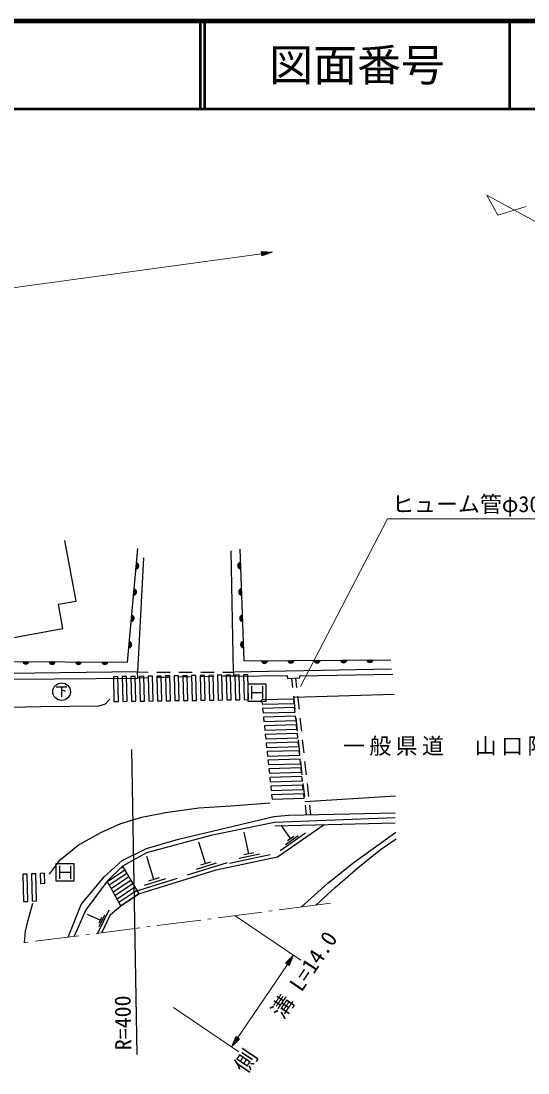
# Model space of a CAD drawing. Units: millimetres, scale not verified. Extents: x 40000 to 680000, y 20000 to 380000.
# Drawn here: x 488359 to 546090, y 260189 to 380000 of the extents above; entities that cross this region are included whole.
import ezdxf
from ezdxf.enums import TextEntityAlignment as Align

# ---------------------------------------------------------------- set-up
doc = ezdxf.new("R2010")
doc.units = ezdxf.units.MM
doc.header["$LTSCALE"] = 1000
for name, color, linetype, lineweight in [('M-BGD', 7, 'Continuous', 25), ('M-BGD-EXST', 7, 'Continuous', 25), ('M-BGD-HTXT', 7, 'Continuous', 13), ('M-BMK-SRVR', 3, 'Continuous', 25), ('M-STR-HTXT', 7, 'Continuous', 13), ('M-STR-STRC', 7, 'Continuous', 25), ('M-STR-STRD', 7, 'Continuous', 25), ('M-TTL', 2, 'Continuous', 140), ('M-TTL-LINE', 7, 'Continuous', 50)]:
    doc.layers.add(name, color=color, linetype=linetype, lineweight=lineweight)
doc.layers.add('M-TTL-TXT', color=7, linetype='Continuous')
doc.styles.add('ＭＳ ゴシック', font='')
doc.styles.get('ＭＳ ゴシック').set_extended_font_data('MS Gothic')

msp = doc.modelspace()

# ---------------------------------------------------------------- linework, layer by layer
at = {"layer": 'M-BGD'}
for p, q in [((501625, 305859), (502843, 305857)), ((503843, 305856), (505343, 305853)), ((506343, 305852), (507843, 305849)), ((508843, 305848), (510343, 305845)), ((511343, 305844), (512562, 305842)), ((502849, 305192), (501642, 305167)), ((505348, 305245), (503849, 305214)), ((507848, 305298), (506348, 305266)), ((510347, 305351), (508847, 305319)), ((512553, 305398), (511347, 305372)), ((519170, 305160), (519284, 304096)), ((519633, 305160), (519747, 304096)), ((519392, 303102), (519552, 301610)), ((519855, 303102), (520015, 301610)), ((519659, 300616), (519820, 299125)), ((520122, 300616), (520283, 299125)), ((519927, 298130), (520088, 296639)), ((520390, 298130), (520551, 296639)), ((520195, 295645), (520356, 294153)), ((520658, 295645), (520819, 294153)), ((520463, 293159), (520623, 291668)), ((520926, 293159), (521086, 291668)), ((520730, 290673), (520845, 289609)), ((521193, 290673), (521308, 289609)), ((514291, 285159), (513776, 287618)), ((517276, 288335), (530966, 288672)), ((519056, 286879), (517991, 288424)), ((509363, 284035), (508602, 286464)), ((520770, 287492), (517874, 285495)), ((519913, 287186), (518465, 286187)), ((519418, 287129), (518694, 286630)), ((514867, 285279), (513714, 285038)), ((503495, 282240), (502681, 284834)), ((511831, 284141), (507276, 282713)), ((510597, 284088), (508320, 283374)), ((509933, 284213), (508794, 283856)), ((516725, 285026), (512113, 284062)), ((515508, 285093), (513202, 284610)), ((500194, 283294), (498194, 281967)), ((500422, 282906), (498414, 281573)), ((499965, 283683), (499639, 283466)), ((500651, 282517), (498634, 281179)), ((500879, 282129), (498854, 280785)), ((501108, 281741), (499074, 280390)), ((506130, 282354), (501266, 280829)), ((504812, 282297), (502380, 281535)), ((504103, 282431), (502887, 282050)), ((501336, 281352), (499294, 279996)), ((501565, 280964), (499514, 279602)), ((497359, 277575), (495945, 278254)), ((498349, 278731), (497077, 276080)), ((497854, 278153), (497218, 276827)), ((497519, 277906), (497200, 277244))]:
    msp.add_line(p, q, dxfattribs=at)
for points in [[(464267, 316531), (465154, 306658), (471120, 307191), (486319, 307067), (500488, 306996), (501660, 319922)], [(484983, 318950), (486705, 309628), (493116, 310813), (492608, 313567), (494619, 313938), (493346, 320827)], [(502299, 318857), (501625, 305859), (472363, 305504), (468350, 305451), (464409, 305025), (463627, 316460)], [(530566, 306197), (512562, 305842), (512278, 319656)], [(513272, 319833), (513734, 307120), (530460, 307262)], [(464409, 305025), (464480, 304341), (468404, 304892), (501642, 305167), (501625, 305859)], [(512562, 305842), (512553, 305398), (518679, 305467), (518688, 305123), (520106, 305179), (520117, 305433), (530691, 305602)], [(493723, 275665), (495224, 279386), (497816, 282511), (499876, 284393), (502663, 285769), (506286, 286834), (517134, 289418), (518803, 289560), (530966, 289799)], [(530966, 289231), (517241, 288734), (509979, 287251), (502646, 285263), (499929, 283745), (498153, 282040), (495739, 278782), (494428, 275756)], [(497558, 276159), (498562, 278249), (499734, 279208), (501793, 280575), (510600, 283336), (517560, 284792), (522898, 288473)], [(520262, 279081), (523295, 281800), (526314, 284197), (528480, 285760), (531037, 287607)], [(521916, 279294), (524130, 281321), (526722, 283558), (529315, 285653), (531072, 286843)]]:
    msp.add_lwpolyline(points, dxfattribs=at)
for points in [[(512710, 305512), (512781, 302689), (513281, 302696), (513210, 305519)], [(513698, 305526), (513769, 302703), (514269, 302710), (514198, 305533)], [(498875, 305320), (498946, 302497), (499446, 302504), (499375, 305327)], [(499863, 305334), (499934, 302511), (500434, 302518), (500363, 305341)], [(500851, 305348), (500922, 302524), (501422, 302531), (501351, 305354)], [(501839, 305361), (501910, 302538), (502410, 302545), (502339, 305368)], [(502828, 305375), (502899, 302552), (503399, 302559), (503328, 305382)], [(503816, 305389), (503887, 302566), (504387, 302573), (504316, 305396)], [(504804, 305402), (504875, 302579), (505375, 302586), (505304, 305409)], [(505792, 305416), (505863, 302593), (506363, 302600), (506292, 305423)], [(506780, 305430), (506851, 302607), (507351, 302614), (507280, 305437)], [(507769, 305444), (507840, 302621), (508340, 302628), (508269, 305451)], [(508757, 305457), (508828, 302634), (509328, 302641), (509257, 305464)], [(509745, 305471), (509816, 302648), (510316, 302655), (510245, 305478)], [(510733, 305485), (510804, 302662), (511304, 302669), (511233, 305492)], [(511721, 305499), (511793, 302676), (512292, 302682), (512221, 305506)], [(515813, 302176), (519471, 302282), (519418, 302781), (515760, 302674)], [(515916, 301195), (519574, 301301), (519521, 301800), (515864, 301693)], [(516020, 300213), (519677, 300320), (519625, 300818), (515967, 300712)], [(516123, 299232), (519781, 299339), (519728, 299837), (516071, 299731)], [(516226, 298251), (519884, 298357), (519832, 298856), (516174, 298749)], [(516330, 297269), (519987, 297376), (519935, 297875), (516277, 297768)], [(516433, 296288), (520091, 296395), (520038, 296893), (516381, 296787)], [(516537, 295307), (520194, 295413), (520142, 295912), (516484, 295806)], [(516640, 294326), (520298, 294432), (520245, 294931), (516587, 294824)], [(516743, 293344), (520401, 293451), (520348, 293950), (516691, 293843)], [(516847, 292363), (520504, 292470), (520452, 292968), (516794, 292862)], [(516950, 291382), (520608, 291488), (520555, 291987), (516897, 291881)], [(489151, 279729), (489054, 282845), (488554, 282823), (488652, 279708)], [(490137, 279782), (490040, 282887), (489541, 282866), (489638, 279760)], [(490563, 281772), (491062, 281794), (491027, 282930), (490527, 282908)], [(501793, 280575), (499734, 279208), (498153, 282040), (499929, 283745)]]:
    msp.add_lwpolyline(points, close=True, dxfattribs=at)
for centre, radius, start, end in [((501427, 317945), 354, 273.61717, 76.02235), ((501427, 317945), 283, 275.84121, 73.79831), ((501427, 317945), 212, 279.58754, 70.05199), ((501427, 317945), 142, 287.29927, 62.34026), ((501427, 317945), 100, 297.61693, 52.0226), ((513394, 317976), 354, 100.87707, 263.28225), ((513394, 317976), 283, 103.10111, 261.05821), ((513394, 317976), 212, 106.84744, 257.31188), ((513394, 317976), 142, 114.55916, 249.60015), ((513394, 317976), 100, 124.87683, 239.28249), ((501156, 314958), 354, 273.61717, 76.02235), ((501156, 314958), 283, 275.84121, 73.79831), ((501156, 314958), 212, 279.58754, 70.05199), ((513503, 314978), 354, 100.87707, 263.28225), ((513503, 314978), 283, 103.10111, 261.05821), ((513503, 314978), 212, 106.84744, 257.31188), ((513503, 314978), 142, 114.55916, 249.60015), ((501156, 314958), 142, 287.29927, 62.34026), ((501156, 314958), 100, 297.61693, 52.0226), ((513503, 314978), 100, 124.87683, 239.28249), ((500885, 311970), 354, 273.61717, 76.02235), ((500885, 311970), 283, 275.84121, 73.79831), ((500885, 311970), 212, 279.58754, 70.05199), ((500885, 311970), 142, 287.29927, 62.34026), ((500885, 311970), 100, 297.61693, 52.0226), ((513612, 311980), 354, 100.87707, 263.28225), ((513612, 311980), 283, 103.10111, 261.05821), ((513612, 311980), 212, 106.84744, 257.31188), ((513612, 311980), 142, 114.55916, 249.60015), ((513612, 311980), 100, 124.87683, 239.28249), ((500614, 308982), 354, 273.61717, 76.02235), ((500614, 308982), 283, 275.84121, 73.79831), ((500614, 308982), 212, 279.58754, 70.05199), ((513721, 308981), 354, 100.87707, 263.28225), ((513721, 308981), 283, 103.10111, 261.05821), ((513721, 308981), 212, 106.84744, 257.31188), ((500614, 308982), 142, 287.29927, 62.34026), ((500614, 308982), 100, 297.61693, 52.0226), ((513721, 308981), 142, 114.55916, 249.60015), ((513721, 308981), 100, 124.87683, 239.28249), ((488904, 307108), 354, 188.51022, 350.91539), ((488904, 307108), 283, 190.73426, 348.69136), ((488904, 307108), 212, 194.48058, 344.94503), ((488904, 307108), 142, 202.19231, 337.2333), ((488904, 307108), 100, 212.50997, 326.91564), ((491904, 307093), 354, 188.51022, 350.91539), ((491904, 307093), 283, 190.73426, 348.69136), ((491904, 307093), 212, 194.48058, 344.94503), ((491904, 307093), 142, 202.19231, 337.2333), ((491904, 307093), 100, 212.50997, 326.91564), ((494904, 307078), 354, 188.51022, 350.91539), ((494904, 307078), 283, 190.73426, 348.69136), ((494904, 307078), 212, 194.48058, 344.94503), ((494904, 307078), 142, 202.19231, 337.2333), ((494904, 307078), 100, 212.50997, 326.91564), ((497904, 307063), 354, 188.51022, 350.91539), ((497904, 307063), 283, 190.73426, 348.69136), ((497904, 307063), 212, 194.48058, 344.94503), ((497904, 307063), 142, 202.19231, 337.2333), ((497904, 307063), 100, 212.50997, 326.91564), ((516097, 307194), 354, 189.28399, 351.68917), ((516097, 307194), 283, 191.50803, 349.46513), ((516097, 307194), 212, 195.25435, 345.7188), ((516097, 307194), 142, 202.96608, 338.00707), ((516097, 307194), 100, 213.28374, 327.68941), ((519097, 307220), 354, 189.28399, 351.68917), ((519097, 307220), 283, 191.50803, 349.46513), ((519097, 307220), 212, 195.25435, 345.7188), ((519097, 307220), 142, 202.96608, 338.00707), ((519097, 307220), 100, 213.28374, 327.68941), ((522096, 307245), 354, 189.28399, 351.68917), ((522096, 307245), 283, 191.50803, 349.46513), ((522096, 307245), 212, 195.25435, 345.7188), ((522096, 307245), 142, 202.96608, 338.00707), ((522096, 307245), 100, 213.28374, 327.68941), ((525096, 307271), 354, 189.28399, 351.68917), ((525096, 307271), 283, 191.50803, 349.46513), ((525096, 307271), 212, 195.25435, 345.7188), ((525096, 307271), 142, 202.96608, 338.00707), ((525096, 307271), 100, 213.28374, 327.68941), ((528096, 307296), 354, 189.28399, 351.68917), ((528096, 307296), 283, 191.50803, 349.46513), ((528096, 307296), 212, 195.25435, 345.7188), ((528096, 307296), 142, 202.96608, 338.00707), ((528096, 307296), 100, 213.28374, 327.68941)]:
    msp.add_arc(centre, radius, start, end, dxfattribs=at)
at = {"layer": 'M-BGD-EXST'}
for p, q in [((492378, 304163), (493578, 304163)), ((492978, 304163), (492978, 303013)), ((492978, 303863), (493378, 303663))]:
    msp.add_line(p, q, dxfattribs=at)
msp.add_circle((492978, 303613), 1000, dxfattribs=at)
at = {"layer": 'M-BGD-HTXT'}
for p, q in [((541423, 360173), (542662, 357889)), ((563348, 348160), (541423, 360173)), ((542662, 357889), (545873, 358862)), ((517753, 278758), (523597, 279510)), ((510810, 277864), (515769, 278503)), ((516563, 278605), (516959, 278656)), ((502677, 276818), (503074, 276869)), ((503867, 276971), (508827, 277609)), ((509620, 277711), (510017, 277762)), ((489982, 275184), (494941, 275822)), ((495734, 275924), (496131, 275975)), ((496925, 276077), (501884, 276716)), ((488792, 275031), (489188, 275082))]:
    msp.add_line(p, q, dxfattribs=at)
at = {"layer": 'M-BMK-SRVR'}
msp.add_line((500925, 297016), (501552, 262304), dxfattribs=at)
at = {"layer": 'M-STR-HTXT'}
for p, q in [((297174, 323505), (515758, 353499)), ((516996, 353669), (515724, 353746)), ((515724, 353746), (515792, 353251)), ((515978, 353731), (515731, 353697)), ((515738, 353647), (516233, 353715)), ((516487, 353700), (515744, 353598)), ((515751, 353548), (516742, 353684)), ((516996, 353669), (515758, 353499)), ((515765, 353449), (516756, 353585)), ((516515, 353502), (515772, 353400)), ((516996, 353669), (515792, 353251)), ((515778, 353350), (516274, 353418)), ((516033, 353334), (515785, 353300)), ((520191, 304192), (530094, 323316)), ((530094, 323316), (561544, 323316)), ((512762, 278069), (520219, 273031)), ((519390, 273590), (518483, 272695)), ((519028, 273232), (518608, 272611)), ((518649, 272583), (519209, 273411)), ((519390, 273590), (518691, 272555)), ((518732, 272527), (519292, 273355)), ((519390, 273590), (518898, 272415)), ((512344, 263162), (518691, 272555)), ((518483, 272695), (518898, 272415)), ((518665, 272874), (518525, 272667)), ((518566, 272639), (518846, 273053)), ((519193, 273120), (518773, 272499)), ((518815, 272471), (519095, 272885)), ((518996, 272650), (518856, 272443)), ((505716, 267641), (513173, 262603)), ((512344, 263162), (512837, 264338)), ((512344, 263162), (513044, 264198)), ((512344, 263162), (513251, 264058)), ((513003, 264226), (512443, 263398)), ((513086, 264170), (512526, 263342)), ((512542, 263633), (512961, 264254)), ((512920, 264282), (512640, 263868)), ((512707, 263521), (513127, 264142)), ((512739, 264103), (512879, 264310)), ((513251, 264058), (512837, 264338)), ((513169, 264114), (512889, 263700)), ((513070, 263879), (513210, 264086))]:
    msp.add_line(p, q, dxfattribs=at)
at = {"layer": 'M-STR-STRC'}
for p, q in [((514234, 302507), (514234, 304507)), ((514234, 304507), (516234, 304507)), ((516234, 304507), (516234, 302507)), ((514609, 304257), (514609, 302757)), ((514609, 303507), (515859, 303507)), ((515859, 304257), (515859, 302757)), ((516234, 302507), (514234, 302507)), ((492354, 282042), (492354, 284042)), ((492354, 284042), (494354, 284042)), ((494354, 284042), (494354, 282042)), ((492729, 283792), (492729, 282292)), ((492729, 283042), (493979, 283042)), ((493979, 283792), (493979, 282292)), ((494354, 282042), (492354, 282042))]:
    msp.add_line(p, q, dxfattribs=at)
at = {"layer": 'M-STR-STRD'}
for p, q in [((519418, 302994), (530870, 303340)), ((520661, 291107), (531013, 291764))]:
    msp.add_line(p, q, dxfattribs=at)
for points in [[(465459, 301396), (490654, 301929), (497223, 302000), (497987, 302213), (498484, 302745)], [(491613, 282850), (492838, 284502), (494880, 286117), (497437, 287582), (499727, 288612), (502106, 289340), (504805, 289837), (508605, 290379), (512245, 290627), (516701, 290947)], [(488760, 275027), (488861, 276369), (489233, 277861), (489713, 279512)]]:
    msp.add_lwpolyline(points, dxfattribs=at)
at = {"layer": 'M-TTL'}
msp.add_line((680000, 380000), (40000, 380000), dxfattribs=at)
at = {"layer": 'M-TTL-LINE'}
for p, q in [((508747, 380000), (508747, 370000)), ((509247, 380000), (509247, 370000)), ((543997, 380000), (543997, 370000)), ((40000, 370000), (680000, 370000))]:
    msp.add_line(p, q, dxfattribs=at)

# ---------------------------------------------------------------- texts
at = {"layer": 'M-BGD', "insert": (544528, 296316), "char_height": 1833, "attachment_point": 8, "style": 'ＭＳ ゴシック'}
msp.add_mtext('\\T1.2;一般県道\u3000山口阿知須宇部線', dxfattribs=at)
at = {"layer": 'M-BMK-SRVR', "style": 'ＭＳ ゴシック'}
msp.add_text('R=400', height=1833, rotation=90.8, dxfattribs=at).set_placement((500001, 262779), align=Align.MIDDLE_LEFT)
at = {"layer": 'M-STR-HTXT', "style": 'ＭＳ ゴシック'}
msp.add_text('ヒューム管φ300\u3000\u3000L=16.6', height=1833, dxfattribs=at).set_placement((545919, 323516), align=Align.BOTTOM_CENTER)
msp.add_text('側\u3000\u3000溝 L=14.0', height=1833, rotation=55.954, dxfattribs=at).set_placement((519699, 267438), align=Align.BOTTOM_CENTER)
at = {"layer": 'M-TTL-TXT', "style": 'ＭＳ ゴシック'}
msp.add_text('図面番号', height=3666, dxfattribs=at).set_placement((526622, 375000), align=Align.MIDDLE_CENTER)

doc.saveas('drawing.dxf')
